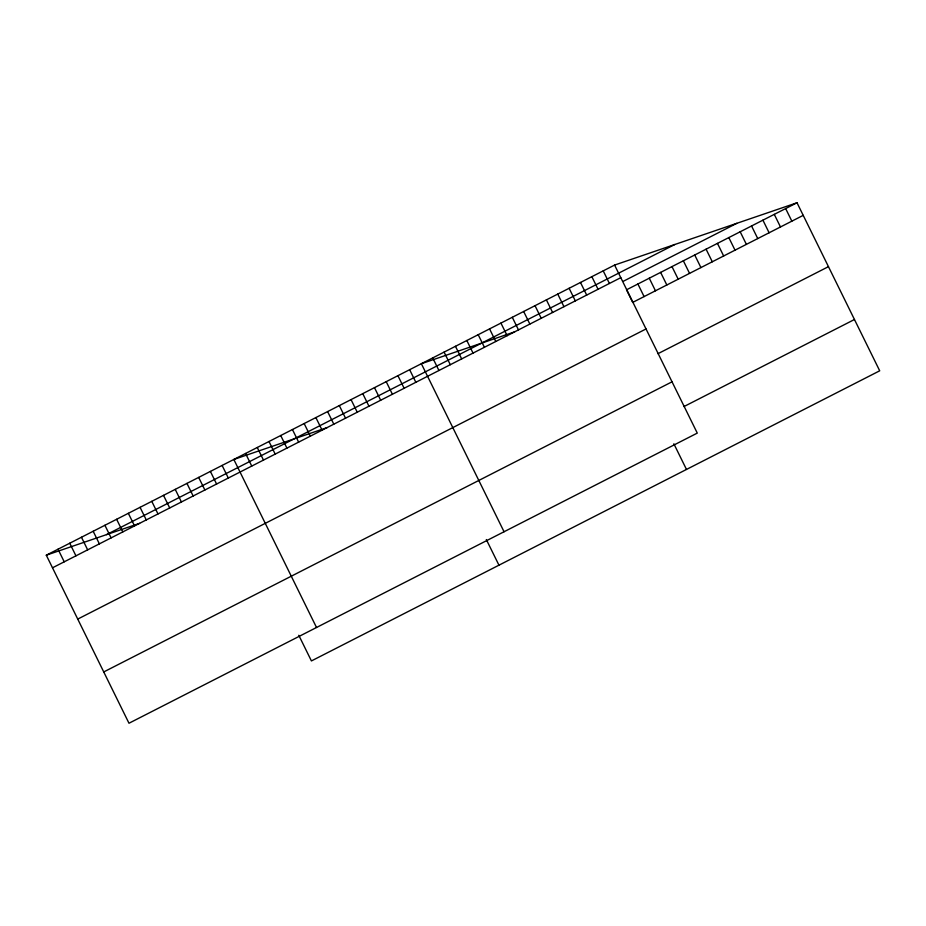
<?xml version="1.0" encoding="UTF-8"?>
<svg xmlns="http://www.w3.org/2000/svg" width="926" height="926" viewBox="0 0 926 926"><rect width="100%" height="100%" fill="white"/><g stroke="black" fill="none" stroke-linecap="round" stroke-linejoin="round"><path stroke-width="1.39" d="M614.586 265.067L697.278 433.102L128.98 723.241L46.3 555.195L614.586 265.067L797.02 202.759L879.7 370.805L311.414 660.933L298.797 635.282M106.502 534.638L674.788 244.51M52.504 567.8L620.79 277.661M623.152 281.354L736.818 223.328M797.02 202.759L626.532 289.803L632.724 302.397L803.212 215.364M77.738 619.089L646.024 328.962M657.969 353.697L828.457 266.653M103.747 671.94L672.033 381.813M683.978 406.549L854.455 319.505M514.648 331.855L421.365 363.71L504.057 531.755M327.121 427.592L233.838 459.458L316.518 627.492M46.3 555.195L139.583 523.34M785.653 208.57L791.846 221.164M774.286 214.369L780.479 226.963M762.92 220.168L769.112 232.773M751.553 225.967L757.746 238.572M740.187 231.778L746.391 244.371M728.82 237.577L735.024 250.182M717.453 243.376L723.657 255.981M706.087 249.187L712.291 261.78M694.72 254.986L700.924 267.579M683.353 260.785L689.557 273.39M671.987 266.595L678.191 279.189M660.62 272.394L666.824 284.988M649.265 278.194L655.458 290.799M637.898 284.004L644.091 296.598M603.22 270.867L609.424 283.472M591.853 276.677L598.057 289.271M673.862 443.797L686.479 469.447M580.486 282.476L586.69 295.07M569.12 288.275L575.324 300.881M557.765 294.086L563.957 306.68M546.398 299.885L552.59 312.479M535.031 305.684L541.224 318.289M523.665 311.483L529.857 324.088M512.298 317.294L518.491 329.887M500.931 323.093L507.135 335.698M489.565 328.892L495.769 341.497M478.198 334.703L484.402 347.296M466.831 340.502L473.036 353.095M455.465 346.301L461.669 358.906M444.098 352.111L450.302 364.705M432.731 357.911L438.936 370.504M409.651 369.694L415.843 382.299M486.324 539.545L498.952 565.184M397.925 375.678L404.13 388.283M386.211 381.662L392.404 394.268M374.486 387.647L380.69 400.252M362.76 393.631L368.965 406.236M351.047 399.615L357.239 412.209M339.321 405.6L345.525 418.193M327.607 411.584L333.8 424.177M315.882 417.568L322.086 430.162M304.156 423.552L310.36 436.146M292.442 429.537L298.635 442.13M280.717 435.521L286.921 448.115M269.003 441.505L275.196 454.099M257.278 447.49L263.482 460.083M245.552 453.474L251.756 466.067M222.113 465.442L228.317 478.036M210.399 471.427L216.591 484.02M198.673 477.411L204.877 490.004M186.948 483.395L193.152 495.989M175.234 489.379L181.427 501.973M163.508 495.364L169.713 507.957M151.783 501.348L157.987 513.942M140.069 507.332L146.262 519.926M128.344 513.305L134.548 525.91M116.63 519.289L122.822 531.894M104.904 525.274L111.108 537.879M93.179 531.258L99.383 543.863M81.465 537.242L87.657 549.847M69.739 543.226L75.944 555.832M58.025 549.211L64.218 561.816"/></g></svg>
